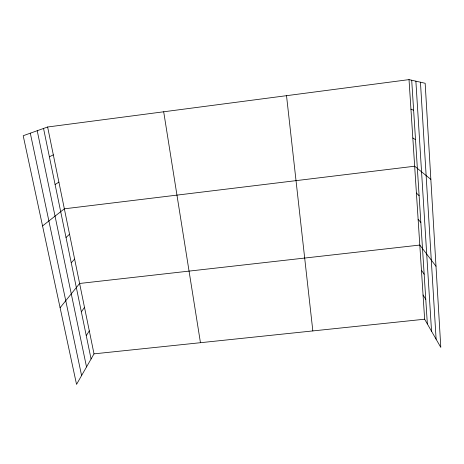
<?xml version="1.0" encoding="UTF-8"?>
<svg xmlns="http://www.w3.org/2000/svg" width="464" height="464" viewBox="0 0 464 464"><rect width="100%" height="100%" fill="white"/><g stroke="black" fill="none" stroke-linecap="round" stroke-linejoin="round"><path stroke-width="0.7" d="M47.624 127.003L94.006 353.858L76.543 384.383L23.2 135.726L47.624 127.003L409.016 79.617L425.157 83.276L440.8 347.391L424.635 319.209L409.016 79.617M86.258 335.646L89.303 330.849M81.345 311.831L84.506 307.388M60.1 307.736L79.617 283.469L419.804 245.056L435.992 266.226M71.23 262.769L74.629 259.08M66.021 237.487L69.542 234.198M42.555 225.945L64.351 208.817L414.665 166.216L430.853 179.371M55.106 184.539L58.893 182.12M49.387 156.803L53.314 154.854M94.006 353.858L424.635 319.209M410.942 109.127L413.633 110.287M412.821 137.982L415.518 139.676M416.411 193.041L419.12 195.709M418.128 219.315L420.831 222.43M421.445 270.268L424.16 274.224M423.058 294.982L425.772 299.332M30.305 133.191L81.594 375.556M37.213 130.72L86.524 366.937M43.541 128.458L91.072 358.997M163.688 111.783L200.454 342.705M286.52 95.677L312.835 330.925M411.701 80.226L427.35 323.936M415.877 81.171L431.549 331.261M420.448 82.209L436.114 339.225"/></g></svg>
